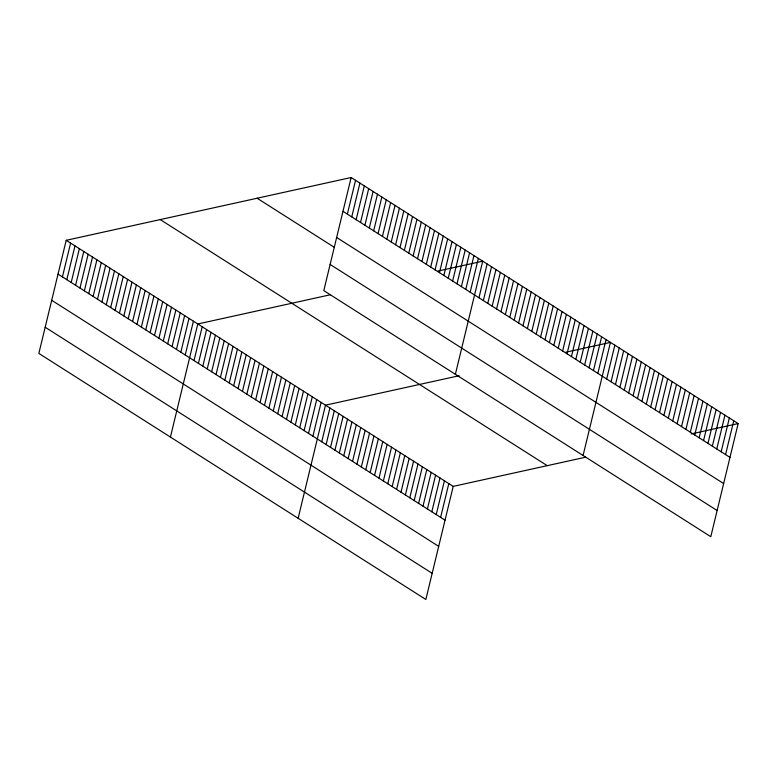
<?xml version="1.0" encoding="UTF-8"?>
<svg xmlns="http://www.w3.org/2000/svg" width="777" height="777" viewBox="0 0 777 777"><rect width="100%" height="100%" fill="white"/><g stroke="black" fill="none" stroke-linecap="round" stroke-linejoin="round"><path stroke-width="1.17" d="M351.155 177.515L323.795 290.617L710.79 536.693L738.15 423.582L351.155 177.515L66.21 240.307L38.85 353.418L425.845 599.485L453.205 486.383L585.771 457.167M62.422 276.903L70.6 243.104M66.812 279.691L74.98 245.891M71.193 282.478L79.371 248.679M75.583 285.266L83.761 251.466M79.963 288.053L88.141 254.254M84.353 290.841L92.531 257.041M88.733 293.628L96.911 259.829M93.123 296.425L101.301 262.626M97.513 299.213L105.682 265.413M101.894 302L110.072 268.201M106.284 304.788L114.462 270.988M110.664 307.575L118.842 273.776M115.054 310.363L123.232 276.563M119.435 313.15L127.613 279.351M123.825 315.938L132.003 282.148M128.215 318.735L136.383 284.936M132.595 321.523L140.773 287.723M136.985 324.31L145.163 290.511M141.365 327.098L149.543 293.298M145.755 329.885L153.933 296.086M150.136 332.673L158.314 298.873M154.526 335.46L162.704 301.67M158.916 338.257L167.084 304.458M163.296 341.045L171.474 307.245M167.686 343.832L175.864 310.033M172.067 346.62L180.245 312.82M176.457 349.407L184.635 315.608M180.837 352.195L189.015 318.395M185.227 354.982L193.405 321.192M170.425 437.082L197.785 323.98L330.351 294.765M194.017 360.577L202.195 326.777M198.417 363.374L206.595 329.574M202.826 366.181L211.004 332.381M207.226 368.978L215.404 335.178M211.635 371.775L219.813 337.976M216.035 374.572L224.213 340.773M220.435 377.379L228.613 343.58M224.844 380.176L233.022 346.377M229.244 382.974L237.422 349.174M233.654 385.78L241.832 351.981M238.053 388.578L246.231 354.778M242.453 391.375L250.631 357.575M246.863 394.182L255.041 360.382M251.262 396.979L259.44 363.18M255.672 399.776L263.85 365.977M260.072 402.573L268.25 368.784M264.481 405.38L272.649 371.581M268.881 408.178L277.059 374.378M273.281 410.975L281.459 377.175M277.69 413.782L285.868 379.982M282.09 416.579L290.268 382.779M286.499 419.376L294.668 385.577M290.899 422.183L299.077 388.383M295.299 424.98L303.477 391.181M347.368 214.102L355.545 180.303M299.708 427.777L307.886 393.978M351.748 216.89L359.926 183.09M304.108 430.584L312.286 396.785M356.138 219.677L364.316 185.878M308.518 433.381L316.686 399.582M360.528 222.465L368.696 188.665M312.917 436.179L321.095 402.379M364.908 225.252L373.086 191.453M298.135 518.288L325.495 405.176L459.158 375.718M369.298 228.04L377.476 194.24M321.727 441.783L329.904 407.983M373.679 230.827L381.857 197.037M326.126 444.58L334.304 410.78M378.069 233.624L386.247 199.825M330.536 447.377L338.704 413.578M382.449 236.412L390.627 202.612M334.936 450.184L343.113 416.385M386.839 239.199L395.017 205.4M339.335 452.981L347.513 419.182M391.229 241.987L399.407 208.187M343.745 455.778L351.923 421.979M395.61 244.774L403.787 210.975M348.145 458.585L356.322 424.786M400 247.562L408.178 213.762M352.554 461.383L360.732 427.583M404.38 250.349L412.558 216.56M356.954 464.18L365.132 430.38M408.77 253.147L416.948 219.347M361.354 466.977L369.531 433.187M413.15 255.934L421.328 222.135M365.763 469.784L373.941 435.984M417.54 258.722L425.718 224.922M370.163 472.581L378.341 438.782M421.93 261.509L430.108 227.71M374.572 475.378L382.75 441.579M426.311 264.297L434.489 230.497M378.972 478.185L387.15 444.386M430.701 267.084L438.879 233.285M383.372 480.982L391.55 447.183M435.081 269.872L443.259 236.082M387.781 483.78L395.959 449.98M439.471 272.669L447.649 238.869M392.181 486.587L400.359 452.787M443.861 275.456L452.029 241.657M396.591 489.384L404.768 455.584M448.242 278.244L456.42 244.444M400.99 492.181L409.168 458.381M452.632 281.031L460.81 247.232M405.4 494.988L413.568 461.188M457.012 283.819L465.19 250.019M409.8 497.785L417.977 463.986M461.402 286.606L469.58 252.807M414.199 500.582L422.377 466.783M465.782 289.394L473.96 255.594M418.609 503.379L426.787 469.58M470.172 292.191L478.35 258.391M423.009 506.186L431.186 472.387M455.371 374.281L482.731 261.179L437.956 271.047M427.418 508.984L435.586 475.184M478.962 297.776L487.14 263.976M431.818 511.781L439.996 477.981M483.362 300.573L491.54 266.773M436.218 514.588L444.395 480.788M487.771 303.38L495.949 269.58M440.627 517.385L448.805 483.585M492.171 306.177L500.349 272.377M496.581 308.974L504.749 275.175M500.98 311.781L509.158 277.981M505.38 314.578L513.558 280.779M509.79 317.375L517.968 283.576M514.189 320.173L522.367 286.383M518.599 322.979L526.767 289.18M522.999 325.777L531.177 291.977M527.398 328.574L535.576 294.774M531.808 331.381L539.986 297.581M536.208 334.178L544.386 300.378M540.617 336.975L548.795 303.176M545.017 339.782L553.195 305.983M549.417 342.579L557.595 308.78M553.826 345.377L562.004 311.577M558.226 348.174L566.404 314.384M562.635 350.981L570.813 317.181M567.035 353.778L575.213 319.978M571.435 356.575L579.613 322.776M575.844 359.382L584.022 325.582M580.244 362.179L588.422 328.38M584.654 364.976L592.832 331.177M589.053 367.783L597.231 333.984M593.463 370.58L601.631 336.781M597.863 373.378L606.041 339.578M583.08 455.487L610.44 342.385L565.666 352.253M606.672 378.982L614.85 345.182M611.072 381.779L619.25 347.979M615.481 384.576L623.649 350.786M619.881 387.383L628.059 353.584M624.281 390.18L632.459 356.381M628.69 392.977L636.868 359.178M633.09 395.784L641.268 361.985M637.499 398.582L645.668 364.782M641.899 401.379L650.077 367.579M646.299 404.186L654.477 370.386M650.708 406.983L658.886 373.183M655.108 409.78L663.286 375.981M659.518 412.577L667.686 378.787M663.917 415.384L672.095 381.585M668.317 418.181L676.495 384.382M672.727 420.979L680.905 387.179M677.126 423.786L685.304 389.986M681.536 426.583L689.714 392.783M685.936 429.38L694.114 395.58M690.335 432.187L698.513 398.387M694.745 434.984L702.923 401.185M699.145 437.781L707.323 403.982M703.554 440.588L711.732 406.789M707.954 443.385L716.132 409.586M712.354 446.183L720.532 412.383M716.763 448.98L724.941 415.19M721.163 451.787L729.341 417.987M725.572 454.584L733.75 420.784M691.132 433.945L738.15 423.582M342.978 211.315L729.972 457.381M336.645 237.48L723.64 483.556M257.129 198.232L334.314 247.319M330.128 264.442L717.122 510.518M160.247 219.59L547.241 465.666M66.21 240.307L453.205 486.383M58.032 274.106L445.027 520.182M51.7 300.281L438.694 546.357M45.183 327.243L432.177 573.319"/></g></svg>
